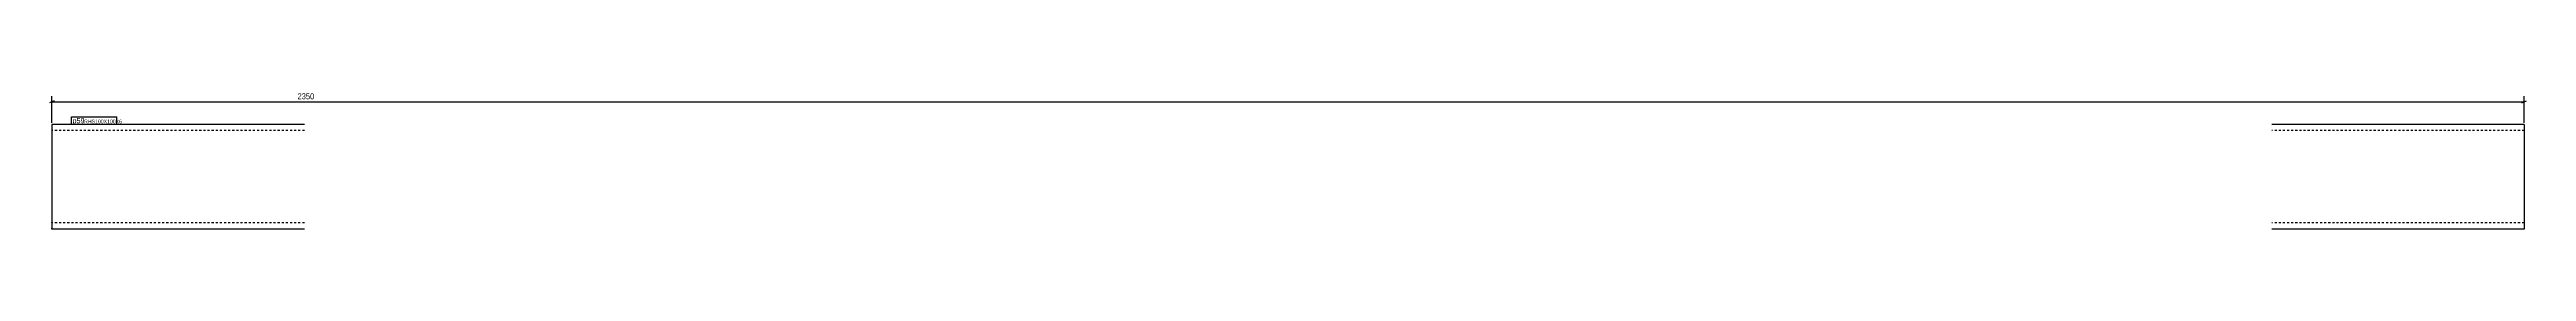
# Model space of a CAD drawing. Header units: millimetres. Extents: x 4 to 2359, y 4 to 136.
import ezdxf

# ---------------------------------------------------------------- set-up
doc = ezdxf.new("R2010")
doc.units = ezdxf.units.MM
doc.linetypes.add('DXK_LINE_DOT2', pattern=[3.9198, 1.9599, -1.9599])
for name, color, linetype in [('MÅLSÆTNING', 7, 'Continuous'), ('STÅL', 7, 'Continuous'), ('TEKST', 7, 'Continuous')]:
    doc.layers.add(name, color=color, linetype=linetype)
doc.styles.add('Arial Narrow', font='ARIALN.TTF', dxfattribs={"height": 0.2})

msp = doc.modelspace()

# ---------------------------------------------------------------- linework, layer by layer
at = {"layer": 'MÅLSÆTNING', "color": 7, "linetype": 'Continuous'}
for p, q in [((9, 126.9), (4.5, 125.1)), ((6.8, 106), (6.8, 131.4)), ((6.8, 126), (2356.8, 126)), ((2354.5, 125.1), (2359, 126.9)), ((2356.8, 106), (2356.8, 131.4))]:
    msp.add_line(p, q, dxfattribs=at)
at = {"layer": 'STÅL', "color": 2, "linetype": 'Continuous'}
for p, q in [((246.8, 104.5), (6.8, 104.5)), ((6.8, 104.5), (6.8, 5.4)), ((2356.8, 104.5), (2116.8, 104.5)), ((2356.8, 104.5), (2356.8, 4.5)), ((6.8, 4.5), (6.8, 5.4)), ((246.8, 4.5), (6.8, 4.5)), ((2356.8, 4.5), (2116.8, 4.5))]:
    msp.add_line(p, q, dxfattribs=at)
at = {"layer": 'STÅL', "color": 7, "linetype": 'DXK_LINE_DOT2'}
for p, q in [((246.8, 98.5), (6.8, 98.5)), ((2356.8, 98.5), (2116.8, 98.5)), ((6.8, 10.5), (6.8, 11)), ((246.8, 10.5), (6.8, 10.5)), ((2356.8, 10.5), (2116.8, 10.5)), ((2356.8, 10.5), (2356.8, 11))]:
    msp.add_line(p, q, dxfattribs=at)

# ---------------------------------------------------------------- next in the draw order: wipeouts: each hides what was drawn before it
at = {"color": 0}
for points, layer in [([(2124.5, 127.2), (2124.5, 135.6), (239, 135.6), (239, 127.2)], 'MÅLSÆTNING'), ([(35.8, 105.5), (35.8, 110.8), (26.3, 110.8), (26.3, 105.5)], 'TEKST')]:
    msp.add_wipeout(points, dxfattribs=at).dxf.layer = layer

# ---------------------------------------------------------------- next in the draw order: texts
at = {"layer": 'MÅLSÆTNING', "color": 3, "style": 'Arial Narrow'}
msp.add_text('2350', height=5.73, dxfattribs=at).set_placement((240.2, 128.4))

# ---------------------------------------------------------------- next in the draw order: wipeouts: each hides what was drawn before it
at = {"color": 0}
msp.add_wipeout([(35.8, 105.5), (35.8, 110.8), (26.3, 110.8), (26.3, 105.5)], dxfattribs=at).dxf.layer = 'TEKST'

# ---------------------------------------------------------------- next in the draw order: linework, layer by layer
at = {"layer": 'TEKST', "color": 7, "linetype": 'Continuous'}
msp.add_line((25.4, 104.6), (25.4, 111.7), dxfattribs=at)

# ---------------------------------------------------------------- next in the draw order: wipeouts: each hides what was drawn before it
at = {"color": 0}
msp.add_wipeout([(67.6, 105.5), (67.6, 109.3), (37.4, 109.3), (37.4, 105.5)], dxfattribs=at).dxf.layer = 'TEKST'

# ---------------------------------------------------------------- next in the draw order: wipeouts: each hides what was drawn before it
msp.add_wipeout([(67.6, 105.5), (67.6, 109.3), (37.4, 109.3), (37.4, 105.5)], dxfattribs=at).dxf.layer = 'TEKST'

# ---------------------------------------------------------------- next in the draw order: linework, layer by layer
at = {"layer": 'TEKST', "color": 7, "linetype": 'Continuous'}
for p, q in [((25.4, 111.7), (68.5, 111.7)), ((25.4, 104.6), (68.5, 104.6)), ((68.5, 104.6), (68.5, 111.7))]:
    msp.add_line(p, q, dxfattribs=at)

# ---------------------------------------------------------------- next in the draw order: texts
at = {"layer": 'TEKST', "color": 3, "style": 'Arial Narrow'}
for s, height, p in [('p59', 5.01, (26.3, 105.5)), ('RHS100X100X6', 3.579, (37.4, 105.5))]:
    msp.add_text(s, height=height, dxfattribs=at).set_placement(p)

doc.saveas('drawing.dxf')
